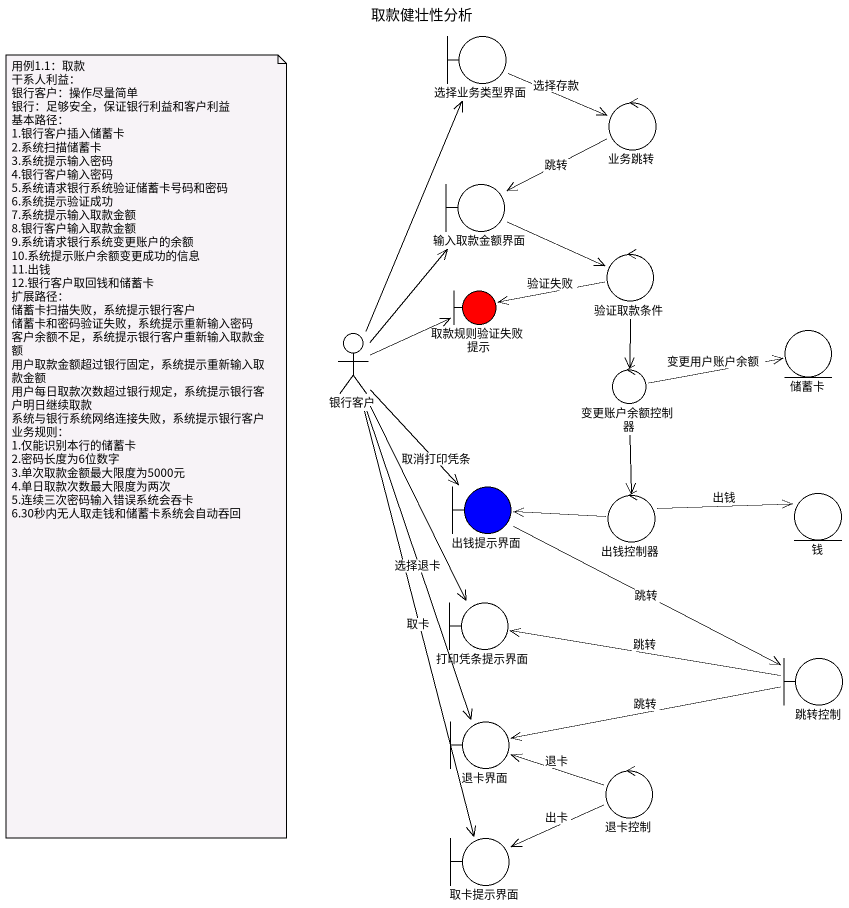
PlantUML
@startuml
title 取款健壮性分析
boundary 选择业务类型界面
control 业务跳转
boundary 输入取款金额界面
boundary 取款规则验证失败提示 #FF0000
control 验证取款条件
actor 银行客户
entity 储蓄卡
control 变更账户余额控制器
boundary 出钱提示界面 #0000FF
entity 钱
control 出钱控制器
boundary 打印凭条提示界面
boundary 跳转控制
boundary 退卡界面
control 退卡控制
boundary 取卡提示界面
选择业务类型界面 -right-> 业务跳转 : 选择存款
业务跳转 -left-> 输入取款金额界面 : 跳转
输入取款金额界面 -right-> 验证取款条件
验证取款条件 -left-> 取款规则验证失败提示 : 验证失败
验证取款条件 --> 变更账户余额控制器
银行客户 -up-> 选择业务类型界面
银行客户 -up-> 输入取款金额界面
银行客户 -right-> 取款规则验证失败提示
银行客户 --> 出钱提示界面
银行客户 --> 打印凭条提示界面 : 取消打印凭条
银行客户 --> 退卡界面 : 选择退卡
银行客户 --> 取卡提示界面 : 取卡
变更账户余额控制器 -right-> 储蓄卡 : 变更用户账户余额
变更账户余额控制器 --> 出钱控制器
出钱提示界面 -right-> 跳转控制 : 跳转
出钱控制器 -left-> 出钱提示界面
出钱控制器 -right-> 钱 : 出钱
跳转控制 -left-> 打印凭条提示界面 : 跳转
跳转控制 -left-> 退卡界面 : 跳转
退卡控制 -left-> 退卡界面 : 退卡
退卡控制 -left-> 取卡提示界面 : 出卡
note as N1
  用例1.1：取款
  干系人利益：
  银行客户：操作尽量简单
  银行：足够安全，保证银行利益和客户利益
  基本路径：
  1.银行客户插入储蓄卡
  2.系统扫描储蓄卡
  3.系统提示输入密码
  4.银行客户输入密码
  5.系统请求银行系统验证储蓄卡号码和密码
  6.系统提示验证成功
  7.系统提示输入取款金额
  8.银行客户输入取款金额
  9.系统请求银行系统变更账户的余额
  10.系统提示账户余额变更成功的信息
  11.出钱
  12.银行客户取回钱和储蓄卡
  扩展路径：
  储蓄卡扫描失败，系统提示银行客户
  储蓄卡和密码验证失败，系统提示重新输入密码
  客户余额不足，系统提示银行客户重新输入取款金额
  用户取款金额超过银行固定，系统提示重新输入取款金额
  用户每日取款次数超过银行规定，系统提示银行客户明日继续取款
  系统与银行系统网络连接失败，系统提示银行客户
  业务规则：
  1.仅能识别本行的储蓄卡
  2.密码长度为6位数字
  3.单次取款金额最大限度为5000元
  4.单日取款次数最大限度为两次
  5.连续三次密码输入错误系统会吞卡
  6.30秒内无人取走钱和储蓄卡系统会自动吞回
end note
@enduml
